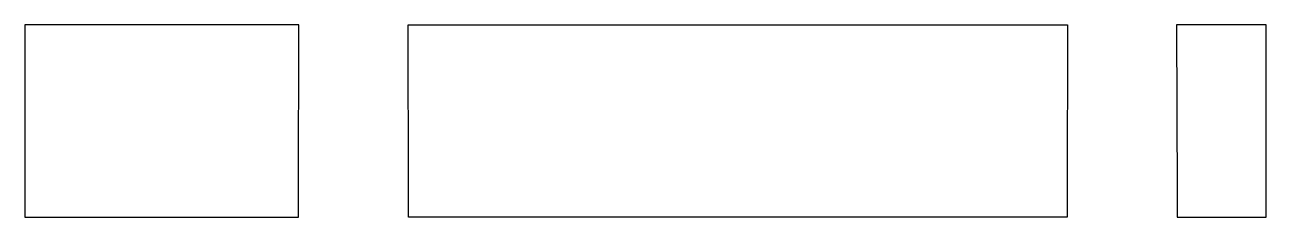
# Model space of a CAD drawing. Header units: metres. Extents: x -18.5 to 13.8, y -1.1 to 46.5.
# Drawn here: x -18.55 to 13.75, y 41.5 to 46.5 of the extents above.
import ezdxf

# ---------------------------------------------------------------- set-up
doc = ezdxf.new("R2010")
doc.units = ezdxf.units.M

msp = doc.modelspace()

# ---------------------------------------------------------------- linework, layer by layer
for p, q in [((-18.251, 46.5), (-18.55, 46.5)), ((-18.55, 46.5), (-18.55, 46.057)), ((-17.583, 46.5), (-18.251, 46.5)), ((-11.547, 46.5), (-17.583, 46.5)), ((-11.421, 46.5), (-11.547, 46.5)), ((-11.432, 42.079), (-11.421, 46.5)), ((-8.568, 42.079), (-8.579, 46.5)), ((-8.579, 46.5), (0.781, 46.5)), ((0.781, 46.5), (8.579, 46.5)), ((0.781, 46.5), (0.781, 46.5)), ((8.579, 46.5), (8.568, 42.079)), ((11.514, 46.5), (11.421, 46.5)), ((11.421, 46.5), (11.432, 42.079)), ((13.75, 46.5), (11.514, 46.5)), ((13.75, 42.76), (13.75, 46.5)), ((-18.55, 46.057), (-18.55, 46.033)), ((-18.55, 46.033), (-18.55, 45.985)), ((-18.55, 45.985), (-18.55, 45.913)), ((-18.55, 45.913), (-18.55, 45.82)), ((-18.55, 45.82), (-18.55, 42.76)), ((-18.55, 42.76), (-18.55, 41.626)), ((13.75, 41.5), (13.75, 42.76)), ((-11.431, 41.5), (-11.432, 42.079)), ((-8.569, 41.5), (-8.568, 42.079)), ((8.568, 42.079), (8.569, 41.5)), ((11.432, 42.079), (11.431, 41.5)), ((-18.55, 41.626), (-18.55, 41.5)), ((-18.55, 41.5), (-14.477, 41.5)), ((-14.477, 41.5), (-13.871, 41.5)), ((-14.477, 41.5), (-14.477, 41.5)), ((-13.871, 41.5), (-12.893, 41.5)), ((-12.893, 41.5), (-11.431, 41.5)), ((-7.596, 41.5), (-8.569, 41.5)), ((8.569, 41.5), (-7.596, 41.5)), ((11.431, 41.5), (11.943, 41.5)), ((11.431, 41.5), (11.431, 41.5)), ((11.943, 41.5), (12.245, 41.5)), ((12.245, 41.5), (13.75, 41.5))]:
    msp.add_line(p, q)

doc.saveas('drawing.dxf')
